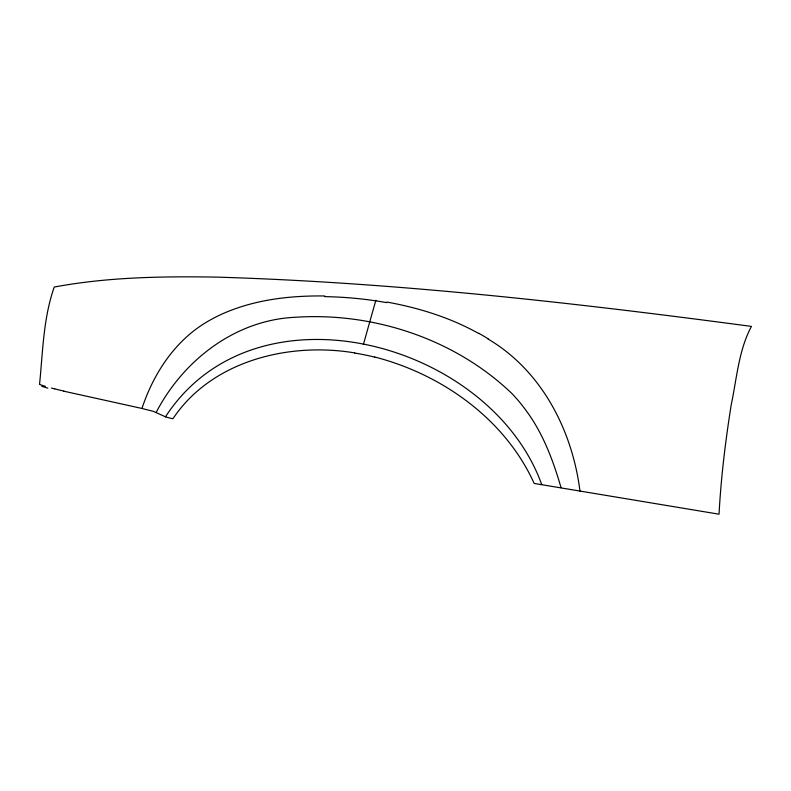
<?xml version="1.0" encoding="UTF-8"?>
<svg xmlns="http://www.w3.org/2000/svg" width="791" height="791" viewBox="0 0 791 791"><rect width="100%" height="100%" fill="white"/><g stroke="black" fill="none" stroke-linecap="round" stroke-linejoin="round"><path stroke-width="1.19" d="M363.356 344.54L375.863 300.244M63.735 391.169L141.965 408.463C153.83 372.462 176.433 338.449 210.347 319.969A160.573 153.276 65.9 0 1 219.522 315.194C252.26 299.858 289.002 295.478 324.824 295.982M156.124 412.487C183.304 360.132 235.431 319.791 295.765 317.25C373.777 312.099 455.329 339.171 511.985 393.621A143.329 123.752 62.1 0 1 525.471 409.708C542.853 432.776 553.067 460.233 561.076 487.731M141.965 408.463L153.256 411.33L165.467 416.817C255.938 277.631 490.469 342.147 541.716 484.547M354.783 352.924C288.972 341.86 211.632 360.676 172.932 418.746A23.077 4.459 6.4 0 1 165.457 416.817M374.756 357.008C442.011 374.331 505.054 419.161 534.172 483.439L719.039 514.199C721.016 477.418 725.485 440.805 731.279 404.438C736.826 378.355 738.656 350.176 751.45 326.406C574.088 302.785 395.925 282.545 216.971 277.117C162.649 276.227 107.823 277.028 54.253 287.044C43.287 318.041 42.843 351.876 39.55 384.396A33.222 4.726 7.8 0 0 40.638 384.812L45.394 386.354M386.839 302.053C418.795 307.837 450.306 317.606 478.733 333.505M54.688 388.905L51.445 388.055M488.007 339.003C541.855 370.732 572.387 430.62 579.981 491.162M47.806 388.134A88.602 13.21 7.4 0 1 41.775 386.334M63.952 391.15A182.138 25.203 8 0 1 54.905 388.895M324.735 296.635A425.785 379.304 -43.8 0 1 386.661 302.637M478.822 333.308A252.606 228.085 86.9 0 1 488.106 338.795M354.773 353.063A260.338 244.745 68.6 0 1 374.726 357.156"/></g></svg>
